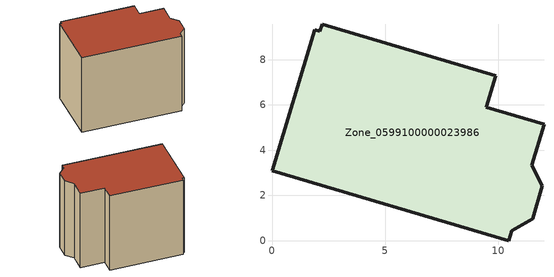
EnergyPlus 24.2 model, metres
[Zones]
Zone_0599100000023986
 floor ground (C_G): 9.46,5.9 12.01,5.14 11.47,3.34 11.94,2.42 11.51,0.97 10.59,0.45 10.46,0 0,3.09 1.88,9.31 2.11,9.24 2.21,9.56 9.89,7.28 z0
 wall outside (C_F): 9.89,7.28 2.21,9.56 2.11,9.24 1.88,9.31 0,3.09 10.46,0 10.59,0.45 11.51,0.97 11.94,2.42 11.47,3.34 12.01,5.14 9.46,5.9 9.89,7.28 z0:9.21
 roof outside (C_R): 2.11,9.24 1.88,9.31 0,3.09 10.46,0 10.59,0.45 11.51,0.97 11.94,2.42 11.47,3.34 12.01,5.14 9.46,5.9 9.89,7.28 2.21,9.56 z9.21
[BUILDING]
Pand.0599100000023986: North Axis=0; Terrain=City; Loads Convergence Tolerance Value=0.04; Temperature Convergence Tolerance Value=0.4; Solar Distribution=FullExterior; Maximum Number of Warmup Days=25; Minimum Number of Warmup Days=1
[Site:Location]
Rotterdam.The.Hague.AP_ZH_NLD Design_Conditions: Latitude=51.96; Longitude=4.45; Time Zone=1; Elevation=-4.5
[SITE:GROUNDTEMPERATURE:BUILDINGSURFACE]
18, 18, 18, 18, 18, 18, 18, 18, 18, 18, 18, 18
[MATERIAL] Thermal Absorptance=0.9; Solar Absorptance=0.7; Visible Absorptance=0.7
Name | Roughness | Thickness | Conductivity | Density | Specific Heat
G.TC.1946 | MediumSmooth | 0.15 | 1 | 540 | 1210
F.TC.1946 | Rough | 0.3 | 0.857143 | 1920 | 840
R.TC.1946 | MediumRough | 0.2 | 0.909091 | 1500 | 1000
[CONSTRUCTION]
C_G: G.TC.1946
C_F: F.TC.1946
C_R: R.TC.1946
[ZONE]
Zone_0599100000023986: Type=1; Multiplier=1; Ceiling Height=Autocalculate; Volume=Autocalculate; Floor Area=autocalculate; Part of Total Floor Area=Yes
[ZONEINFILTRATION:DESIGNFLOWRATE]
Infil_Zone_0599100000023986: Zone or ZoneList or Space or SpaceList=Zone_0599100000023986; Schedule=AlwaysOn; Design Flow Rate Calculation Method=Flow/Area; Flow Rate per Floor Area=0.003; Constant Term Coefficient=1; Temperature Term Coefficient=0; Velocity Term Coefficient=0; Velocity Squared Term Coefficient=0
[HVACTEMPLATE:ZONE:IDEALLOADSAIRSYSTEM]
Zone_0599100000023986: Maximum Heating Supply Air Temperature=50; Minimum Cooling Supply Air Temperature=13; Maximum Heating Supply Air Humidity Ratio=0.0156; Minimum Cooling Supply Air Humidity Ratio=0.0077; Heating Limit=NoLimit; Cooling Limit=NoLimit; Dehumidification Control Type=ConstantSensibleHeatRatio; Cooling Sensible Heat Ratio=0.7; Dehumidification Setpoint=60; Humidification Control Type=None; Humidification Setpoint=30; Outdoor Air Method=None; Outdoor Air Flow Rate per Person=0.00944; Outdoor Air Flow Rate per Zone Floor Area=0; Outdoor Air Flow Rate per Zone=0; Demand Controlled Ventilation Type=None; Outdoor Air Economizer Type=NoEconomizer; Heat Recovery Type=None; Sensible Heat Recovery Effectiveness=0.7; Latent Heat Recovery Effectiveness=0.65
[ZONECONTROL:THERMOSTAT]
ThermostatControl_Zone_0599100000023986: Zone or ZoneList=Zone_0599100000023986; Control Type Schedule=DualSetpointControlType; Control 1=Thermostat_Zone_0599100000023986; Temperature Difference Between Cutout And Setpoint=0
[THERMOSTATSETPOINT:DUALSETPOINT]
Thermostat_Zone_0599100000023986: Heating Setpoint Temperature Schedule=HeatingSetpoint_Zone_0599100000023986; Cooling Setpoint Temperature Schedule=CoolingSetpoint_Zone_0599100000023986
[SCHEDULE:COMPACT]
HeatingSetpoint_Zone_0599100000023986: Through: 12/31, For: AllDays, Until: 24:00, 21
CoolingSetpoint_Zone_0599100000023986: Through: 12/31, For: AllDays, Until: 24:00, 24
DualSetpointControlType: Through: 12/31, For: AllDays, Until: 24:00, 4
AlwaysOn: Through: 12/31, For: AllDays, Until: 24:00, 1
